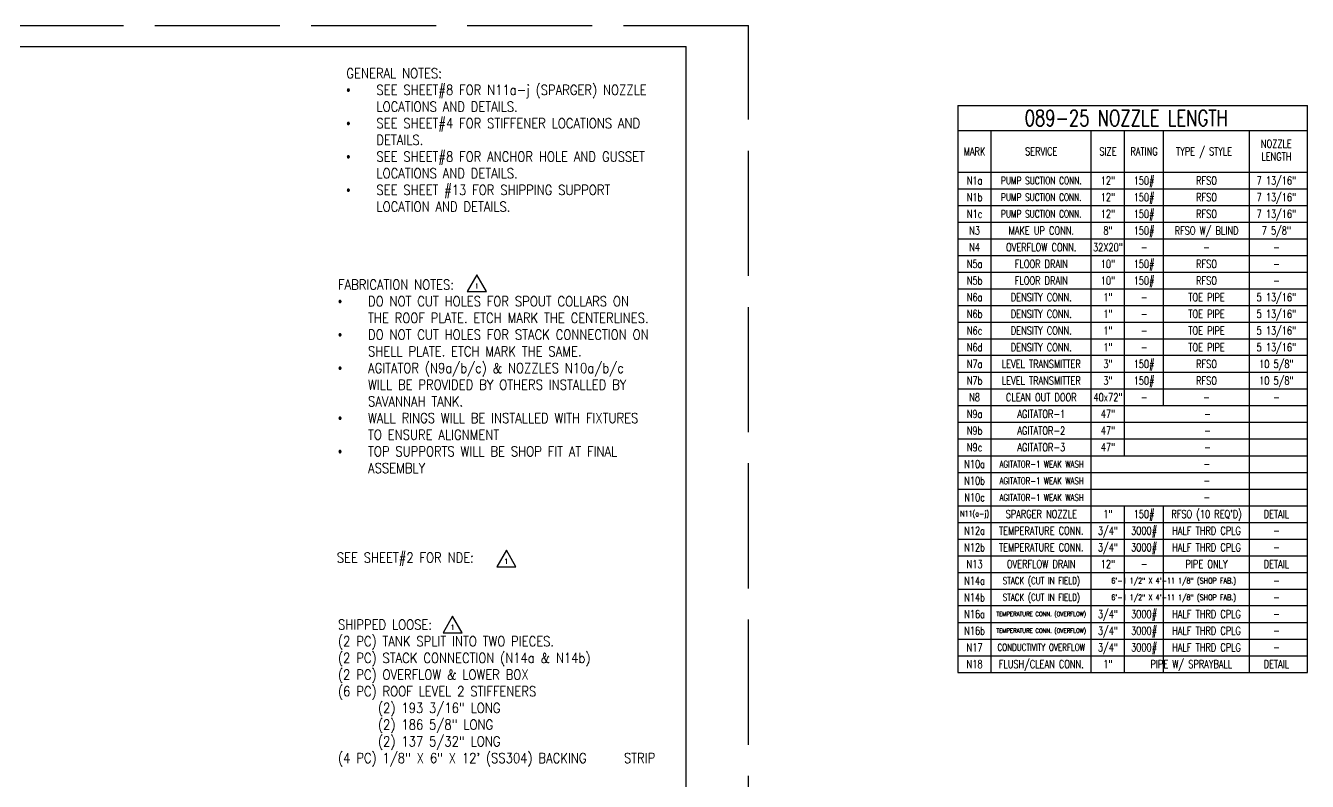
# Model space of a CAD drawing. Extents: x -1889 to 1550, y -1971 to 1122.
# Drawn here: x 700 to 1438, y 465 to 900 of the extents above; entities that cross this region are included whole.
import ezdxf
from ezdxf.enums import TextEntityAlignment as Align

# ---------------------------------------------------------------- set-up
doc = ezdxf.new("R2010")
doc.units = 0
doc.header["$LTSCALE"] = 12
doc.header["$MEASUREMENT"] = 0
doc.linetypes.add('AM_ISO02W050', pattern=[7.5, 6, -1.5])
doc.layers.get('0').update_dxf_attribs({"linetype": 'CONTINUOUS'})
doc.layers.get('Defpoints').update_dxf_attribs({"linetype": 'CONTINUOUS'})
doc.layers.add('TEXT', color=4, linetype='CONTINUOUS')
doc.styles.add('ROMANS', font='ROMANS.shx', dxfattribs={"width": 0.85, "height": 5.76})

msp = doc.modelspace()

# ---------------------------------------------------------------- linework, layer by layer
for p, q in [((-24, 888), (1080, 888)), ((1080, 72), (1080, 888)), ((1236.54139, 854.00632), (1236.54139, 527.60632)), ((1236.54139, 854.00632), (1437.77594, 854.00632)), ((1437.77594, 527.60632), (1437.77594, 854.00632)), ((1236.54139, 839.60632), (1437.77594, 839.60632)), ((1255.74139, 527.60632), (1255.74139, 839.60632)), ((1313.34139, 527.60632), (1313.34139, 839.60632)), ((1332.54139, 652.40632), (1332.54139, 839.60632)), ((1354.9277, 681.20632), (1354.9277, 839.60632)), ((1404.50654, 527.60632), (1404.50654, 839.60632)), ((1236.54139, 815.60632), (1437.77594, 815.60632)), ((1236.54139, 806.00632), (1437.77594, 806.00632)), ((1236.54139, 796.40632), (1437.77594, 796.40632)), ((1236.54139, 786.80632), (1437.77594, 786.80632)), ((1236.54139, 777.20632), (1437.77594, 777.20632)), ((1236.54139, 767.60632), (1437.77594, 767.60632)), ((1236.54139, 758.00632), (1437.77594, 758.00632)), ((1236.54139, 748.40632), (1437.77594, 748.40632)), ((1236.54139, 738.80632), (1437.77594, 738.80632)), ((1236.54139, 729.20632), (1437.77594, 729.20632)), ((1236.54139, 719.60632), (1437.77594, 719.60632)), ((1437.77594, 710.00632), (1236.54139, 710.00632)), ((1236.54139, 700.40632), (1437.77594, 700.40632)), ((1236.54139, 690.80632), (1437.77594, 690.80632)), ((1236.54139, 681.20632), (1437.77594, 681.20632)), ((1236.54139, 671.60632), (1437.77594, 671.60632)), ((1236.54139, 662.00632), (1437.77594, 662.00632)), ((1236.54139, 652.40632), (1437.77594, 652.40632)), ((1236.54139, 642.80632), (1437.77594, 642.80632)), ((1236.54139, 633.20632), (1437.77594, 633.20632)), ((1236.54139, 623.60632), (1437.77594, 623.60632)), ((1332.54139, 527.60632), (1332.54139, 623.60632)), ((1354.9277, 527.60632), (1354.9277, 623.60632)), ((1236.54139, 614.00632), (1437.77594, 614.00632)), ((1236.54139, 604.40632), (1437.77594, 604.40632)), ((1236.54139, 594.80632), (1437.77594, 594.80632)), ((1236.54139, 585.20632), (1437.77594, 585.20632)), ((1236.54139, 575.60632), (1437.77594, 575.60632)), ((1437.77594, 566.00632), (1236.54139, 566.00632)), ((1236.54139, 556.40632), (1437.77594, 556.40632)), ((1236.54139, 546.80632), (1437.77594, 546.80632)), ((1236.54139, 537.20632), (1437.77594, 537.20632)), ((1236.54139, 527.60632), (1437.77594, 527.60632))]:
    msp.add_line(p, q)
at = {"layer": 'Defpoints', "linetype": 'AM_ISO02W050'}
for p in [(-36, 900), (1116, 36)]:
    msp.add_line(p, (1116, 900), dxfattribs=at)
at = {"layer": 'TEXT'}
for p, q in [((959.46449, 756.58645), (953.92193, 746.98645)), ((965.00705, 746.98645), (959.46449, 756.58645)), ((953.92193, 746.98645), (965.00705, 746.98645)), ((976.47727, 597.97839), (970.93471, 588.37839)), ((982.01983, 588.37839), (976.47727, 597.97839)), ((970.93471, 588.37839), (982.01983, 588.37839)), ((945.54843, 559.97929), (940.00587, 550.37929)), ((951.09099, 550.37929), (945.54843, 559.97929)), ((940.00587, 550.37929), (951.09099, 550.37929))]:
    msp.add_line(p, q, dxfattribs=at)

# ---------------------------------------------------------------- texts
at = {"layer": 'TEXT', "style": 'ROMANS'}
for s, height, width, p in [('089-25 NOZZLE LENGTH', 9.216, 0.75, (1333.47086, 846.80632)), ('NOZZLE', 4.608, 0.75, (1419.93755, 832.02232)), ('MARK', 4.608, 0.75, (1246.14139, 827.60632)), ('SERVICE', 4.608, 0.75, (1284.54139, 827.60632)), ('SIZE', 4.608, 0.75, (1322.94139, 827.60632)), ('RATING', 4.608, 0.75, (1343.73455, 827.60632)), ('TYPE / STYLE', 4.608, 0.75, (1378.30461, 827.60632)), ('LENGTH', 4.608, 0.75, (1419.93755, 824.56175)), ('PUMP SUCTION CONN.', 4.1472, 0.75, (1284.56293, 810.79136)), ('12"', 4.608, 0.75, (1322.94139, 810.80632)), ('150#', 4.608, 0.75, (1343.73455, 810.80632)), ('RFSO', 4.608, 0.75, (1379.71712, 810.80632)), ('7 13/16"', 4.608, 0.75, (1419.93755, 810.80632)), ('PUMP SUCTION CONN.', 4.1472, 0.75, (1284.54139, 801.20632)), ('12"', 4.608, 0.75, (1322.94139, 801.20632)), ('150#', 4.608, 0.75, (1343.73455, 801.20632)), ('RFSO', 4.608, 0.75, (1379.71712, 801.20632)), ('7 13/16"', 4.608, 0.75, (1419.93755, 801.20632)), ('PUMP SUCTION CONN.', 4.1472, 0.75, (1284.54139, 791.60632)), ('12"', 4.608, 0.75, (1322.94139, 791.60632)), ('150#', 4.608, 0.75, (1343.73455, 791.60632)), ('RFSO', 4.608, 0.75, (1379.71712, 791.60632)), ('7 13/16"', 4.608, 0.75, (1419.93755, 791.60632)), ('MAKE UP CONN.', 4.608, 0.75, (1284.54139, 782.00632)), ('8"', 4.608, 0.75, (1322.94139, 782.00632)), ('150#', 4.608, 0.75, (1343.73455, 782.00632)), ('RFSO W/ BLIND', 4.608, 0.75, (1379.71712, 782.00632)), ('7 5/8"', 4.608, 0.75, (1419.93755, 782.00632)), ('OVERFLOW CONN.', 4.608, 0.75, (1284.54139, 772.40632)), ('32X20"', 4.608, 0.75, (1322.94139, 772.40632)), ('-', 4.608, 0.75, (1343.73455, 772.40632)), ('-', 4.608, 0.75, (1379.71712, 772.40632)), ('-', 4.608, 0.75, (1419.93755, 772.40632)), ('FLOOR DRAIN', 4.608, 0.75, (1284.54139, 762.80632)), ('10"', 4.608, 0.75, (1322.94139, 762.80632)), ('150#', 4.608, 0.75, (1343.73455, 762.80632)), ('RFSO', 4.608, 0.75, (1379.71712, 762.80632)), ('-', 4.608, 0.75, (1419.93755, 762.80632)), ('FLOOR DRAIN', 4.608, 0.75, (1284.54139, 753.20632)), ('10"', 4.608, 0.75, (1322.94139, 753.20632)), ('150#', 4.608, 0.75, (1343.73455, 753.20632)), ('RFSO', 4.608, 0.75, (1379.71712, 753.20632)), ('1', 2.88, 0.85, (959.46449, 750.18645)), ('DENSITY CONN.', 4.608, 0.75, (1284.54139, 743.60632)), ('1"', 4.608, 0.75, (1322.94139, 743.60632)), ('TOE PIPE', 4.608, 0.75, (1379.71712, 743.60632)), ('5 13/16"', 4.608, 0.75, (1419.93755, 743.60632)), ('-', 4.608, 0.75, (1419.93755, 753.20632)), ('-', 4.608, 0.75, (1343.73455, 743.60632)), ('DENSITY CONN.', 4.608, 0.75, (1284.54139, 734.00632)), ('1"', 4.608, 0.75, (1322.94139, 734.00632)), ('-', 4.608, 0.75, (1343.73455, 734.00632)), ('TOE PIPE', 4.608, 0.75, (1379.71712, 734.00632)), ('5 13/16"', 4.608, 0.75, (1419.93755, 734.00632)), ('DENSITY CONN.', 4.608, 0.75, (1284.54139, 724.40632)), ('1"', 4.608, 0.75, (1322.94139, 724.40632)), ('-', 4.608, 0.75, (1343.73455, 724.40632)), ('TOE PIPE', 4.608, 0.75, (1379.71712, 724.40632)), ('5 13/16"', 4.608, 0.75, (1419.93755, 724.40632)), ('DENSITY CONN.', 4.608, 0.75, (1284.54139, 714.80632)), ('1"', 4.608, 0.75, (1322.94139, 714.80632)), ('TOE PIPE', 4.608, 0.75, (1379.71712, 714.80632)), ('5 13/16"', 4.608, 0.75, (1419.93755, 714.80632)), ('-', 4.608, 0.75, (1343.73455, 714.80632)), ('LEVEL TRANSMITTER', 4.608, 0.75, (1284.54139, 705.20632)), ('3"', 4.608, 0.75, (1322.94139, 705.20632)), ('150#', 4.608, 0.75, (1343.73455, 705.20632)), ('RFSO', 4.608, 0.75, (1379.71712, 705.20632)), ('10 5/8"', 4.608, 0.75, (1419.93755, 705.20632)), ('LEVEL TRANSMITTER', 4.608, 0.75, (1284.54139, 695.60632)), ('3"', 4.608, 0.75, (1322.94139, 695.60632)), ('150#', 4.608, 0.75, (1343.73455, 695.60632)), ('RFSO', 4.608, 0.75, (1379.71712, 695.60632)), ('10 5/8"', 4.608, 0.75, (1419.93755, 695.60632)), ('CLEAN OUT DOOR', 4.608, 0.75, (1284.54139, 686.00632)), ('40x72"', 4.608, 0.75, (1322.94139, 686.00632)), ('-', 4.608, 0.75, (1343.73455, 686.00632)), ('-', 4.608, 0.75, (1379.71712, 686.00632)), ('-', 4.608, 0.75, (1419.93755, 686.00632)), ('AGITATOR-1', 4.608, 0.75, (1284.54139, 676.40632)), ('47"', 4.608, 0.75, (1322.94139, 676.40632)), ('-', 4.608, 0.75, (1380.34185, 676.40632)), ('AGITATOR-2', 4.608, 0.75, (1284.54139, 666.80632)), ('47"', 4.608, 0.75, (1322.94139, 666.80632)), ('-', 4.608, 0.75, (1380.34185, 666.80632)), ('AGITATOR-3', 4.608, 0.75, (1284.54139, 657.20632)), ('47"', 4.608, 0.75, (1322.94139, 657.20632)), ('-', 4.608, 0.75, (1380.34185, 657.20632)), ('AGITATOR-1 WEAK WASH', 3.9322702, 0.75, (1284.74088, 647.50705)), ('-', 4.608, 0.75, (1379.94102, 647.60632)), ('AGITATOR-1 WEAK WASH', 3.9322702, 0.75, (1284.74088, 637.90705)), ('-', 4.608, 0.75, (1379.94102, 638.00632)), ('AGITATOR-1 WEAK WASH', 3.9322702, 0.75, (1284.74088, 628.30705)), ('-', 4.608, 0.75, (1379.94102, 628.40632)), ('SPARGER NOZZLE', 4.608, 0.75, (1284.54139, 618.80632)), ('1"', 4.608, 0.75, (1322.94139, 618.80632)), ('150#', 4.608, 0.75, (1343.73455, 618.80632)), ("RFSO (10 REQ'D)", 4.608, 0.75, (1379.71712, 618.80632)), ('DETAIL', 4.608, 0.75, (1419.93755, 618.80632)), ('TEMPERATURE CONN.', 4.608, 0.75, (1284.54139, 609.20632)), ('3/4"', 4.608, 0.75, (1322.94139, 609.20632)), ('3000#', 4.608, 0.75, (1343.73455, 609.20632)), ('HALF THRD CPLG', 4.608, 0.75, (1379.71712, 609.20632)), ('-', 4.608, 0.75, (1419.93755, 609.20632)), ('TEMPERATURE CONN.', 4.608, 0.75, (1284.54139, 599.60632)), ('3/4"', 4.608, 0.75, (1322.94139, 599.60632)), ('3000#', 4.608, 0.75, (1343.73455, 599.60632)), ('HALF THRD CPLG', 4.608, 0.75, (1379.71712, 599.60632)), ('-', 4.608, 0.75, (1419.93755, 599.60632)), ('1', 2.88, 0.85, (976.47727, 591.57839)), ('OVERFLOW DRAIN', 4.608, 0.75, (1284.54139, 590.00632)), ('12"', 4.608, 0.75, (1322.94139, 590.00632)), ('PIPE ONLY', 4.608, 0.75, (1379.71712, 590.00632)), ('DETAIL', 4.608, 0.75, (1419.93755, 590.00632)), ('STACK (CUT IN FIELD)', 4.0236187, 0.75, (1284.57772, 580.40526)), ('-', 4.608, 0.75, (1343.73455, 590.00632)), ('6\'-1 1/2" X 4\'-11 1/8" (SHOP FAB.)', 3.2256, 0.75, (1360.80244, 580.40632)), ('-', 4.608, 0.75, (1419.93755, 580.40632)), ('STACK (CUT IN FIELD)', 4.0236187, 0.75, (1284.57772, 570.80526)), ('6\'-1 1/2" X 4\'-11 1/8" (SHOP FAB.)', 3.2256, 0.75, (1360.80244, 570.80632)), ('-', 4.608, 0.75, (1419.93755, 570.80632)), ('TEMPERATURE CONN. (OVERFLOW)', 2.58048, 0.75, (1284.55274, 561.24923)), ('3/4"', 4.608, 0.75, (1322.94139, 561.20632)), ('3000#', 4.608, 0.75, (1343.73455, 561.20632)), ('HALF THRD CPLG', 4.608, 0.75, (1379.71712, 561.20632)), ('1', 2.88, 0.85, (945.54843, 553.57929)), ('3/4"', 4.608, 0.75, (1322.94139, 551.60632)), ('3000#', 4.608, 0.75, (1343.73455, 551.60632)), ('HALF THRD CPLG', 4.608, 0.75, (1379.71712, 551.60632)), ('-', 4.608, 0.75, (1419.93755, 561.20632)), ('TEMPERATURE CONN. (OVERFLOW)', 2.58048, 0.75, (1284.55274, 551.64923)), ('-', 4.608, 0.75, (1419.93755, 551.60632)), ('CONDUCTIVITY OVERFLOW', 4.0236187, 0.75, (1284.54139, 542.00632)), ('3/4"', 4.608, 0.75, (1322.94139, 542.00632)), ('3000#', 4.608, 0.75, (1343.73455, 542.00632)), ('HALF THRD CPLG', 4.608, 0.75, (1379.71712, 542.00632)), ('-', 4.608, 0.75, (1419.93755, 542.00632)), ('FLUSH/CLEAN CONN.', 4.608, 0.75, (1284.54139, 532.40632)), ('1"', 4.608, 0.75, (1322.94139, 532.40632)), ('PIPE W/ SPRAYBALL', 4.608, 0.75, (1370.96182, 532.40632)), ('DETAIL', 4.608, 0.75, (1419.93755, 532.40632))]:
    msp.add_text(s, height=height, dxfattribs=dict(at, width=width)).set_placement(p, align=Align.MIDDLE_CENTER)
at = {"layer": 'TEXT', "style": 'ROMANS', "width": 0.75}
for s, height, p in [('N1a', 4.608, (1246.14139, 810.80632)), ('N1b', 4.608, (1246.14139, 801.20632)), ('N1c', 4.608, (1246.14139, 791.60632)), ('N3', 4.608, (1246.14139, 782.00632)), ('N4', 4.608, (1246.14139, 772.40632)), ('N5a', 4.608, (1246.14139, 762.80632)), ('N5b', 4.608, (1246.14139, 753.20632)), ('N6a', 4.608, (1246.14139, 743.60632)), ('N6b', 4.608, (1246.14139, 734.00632)), ('N6c', 4.608, (1246.14139, 724.40632)), ('N6d', 4.608, (1246.14139, 714.80632)), ('N7a', 4.608, (1246.14139, 705.20632)), ('N7b', 4.608, (1246.14139, 695.60632)), ('N8', 4.608, (1246.14139, 686.00632)), ('N9a', 4.608, (1246.14139, 676.40632)), ('N9b', 4.608, (1246.14139, 666.80632)), ('N9c', 4.608, (1246.14139, 657.20632)), ('N10a', 4.608, (1246.14139, 647.60632)), ('N10b', 4.608, (1246.14139, 638.00632)), ('N10c', 4.608, (1246.14139, 628.40632)), ('N11(a-j)', 3.2256, (1246.14139, 618.80632)), ('N12a', 4.608, (1246.14139, 609.20632)), ('N12b', 4.608, (1246.14139, 599.60632)), ('N13', 4.608, (1246.14139, 590.00632)), ('N14a', 4.608, (1246.14139, 580.40632)), ('N14b', 4.608, (1246.14139, 570.80632)), ('N16a', 4.608, (1246.14139, 561.20632)), ('N16b', 4.608, (1246.14139, 551.60632)), ('N17', 4.608, (1246.14139, 542.00632)), ('N18', 4.608, (1246.14139, 532.40632))]:
    msp.add_text(s, height=height, dxfattribs=at).set_placement(p, align=Align.MIDDLE)
at = {"layer": 'TEXT', "char_height": 5.76, "width": 180.0993788, "attachment_point": 2, "style": 'ROMANS'}
for s, insert in [('\\pxql;GENERAL NOTES:\\P\\pi-3,l3,t3;{\\fSymbol|b0|i0|c2|p18;·^I}SEE SHEET#8 FOR N11a-j (SPARGER) NOZZLE LOCATIONS AND DETAILS.\\P{\\fSymbol|b0|i0|c2|p18;·^I}SEE SHEET#4 FOR STIFFENER LOCATIONS AND DETAILS.\\P{\\fSymbol|b0|i0|c2|p18;·^I}SEE SHEET#8 FOR ANCHOR HOLE AND GUSSET LOCATIONS AND DETAILS.\\P{\\fSymbol|b0|i0|c2|p18;·^I}SEE SHEET #13 FOR SHIPPING SUPPORT LOCATION AND DETAILS.', (974.40321, 875.47234)), ('\\pxql;FABRICATION NOTES:\\P\\pi-3,l3,t3;{\\fSymbol|b0|i0|c2|p18;·^I}DO NOT CUT HOLES FOR SPOUT COLLARS ON THE ROOF PLATE. ETCH MARK THE CENTERLINES.\\P{\\fSymbol|b0|i0|c2|p18;·^I}DO NOT CUT HOLES FOR STACK CONNECTION ON SHELL PLATE. ETCH MARK THE SAME.\\P{\\fSymbol|b0|i0|c2|p18;·^I}AGITATOR (N9a/b/c) & NOZZLES N10a/b/c WILL BE PROVIDED BY OTHERS INSTALLED BY SAVANNAH TANK.\\P{\\fSymbol|b0|i0|c2|p18;·^I}WALL RINGS WILL BE INSTALLED WITH FIXTURES TO ENSURE ALIGNMENT\\P{\\fSymbol|b0|i0|c2|p18;·^I}TOP SUPPORTS WILL BE SHOP FIT AT FINAL ASSEMBLY', (969.6, 753.76304)), ('\\pxql;SEE SHEET#2 FOR NDE:', (968.89884, 596.56166)), ('\\pxql;SHIPPED LOOSE:\\P(2 PC) TANK SPLIT INTO TWO PIECES.\\P(2 PC) STACK CONNECTION (N14a & N14b)\\P(2 PC) OVERFLOW & LOWER BOX\\P(6 PC) ROOF LEVEL 2 STIFFENERS\\P^I(2) 193 3/16" LONG\\P^I(2) 186 5/8" LONG\\P^I(2) 137 5/32" LONG\\P(4 PC) 1/8" X 6" X 12\' (SS304) BACKING ^I STRIP\\P^I\\P^I', (969.6, 558.02104))]:
    msp.add_mtext(s, dxfattribs=dict(at, insert=insert))

doc.saveas('drawing.dxf')
